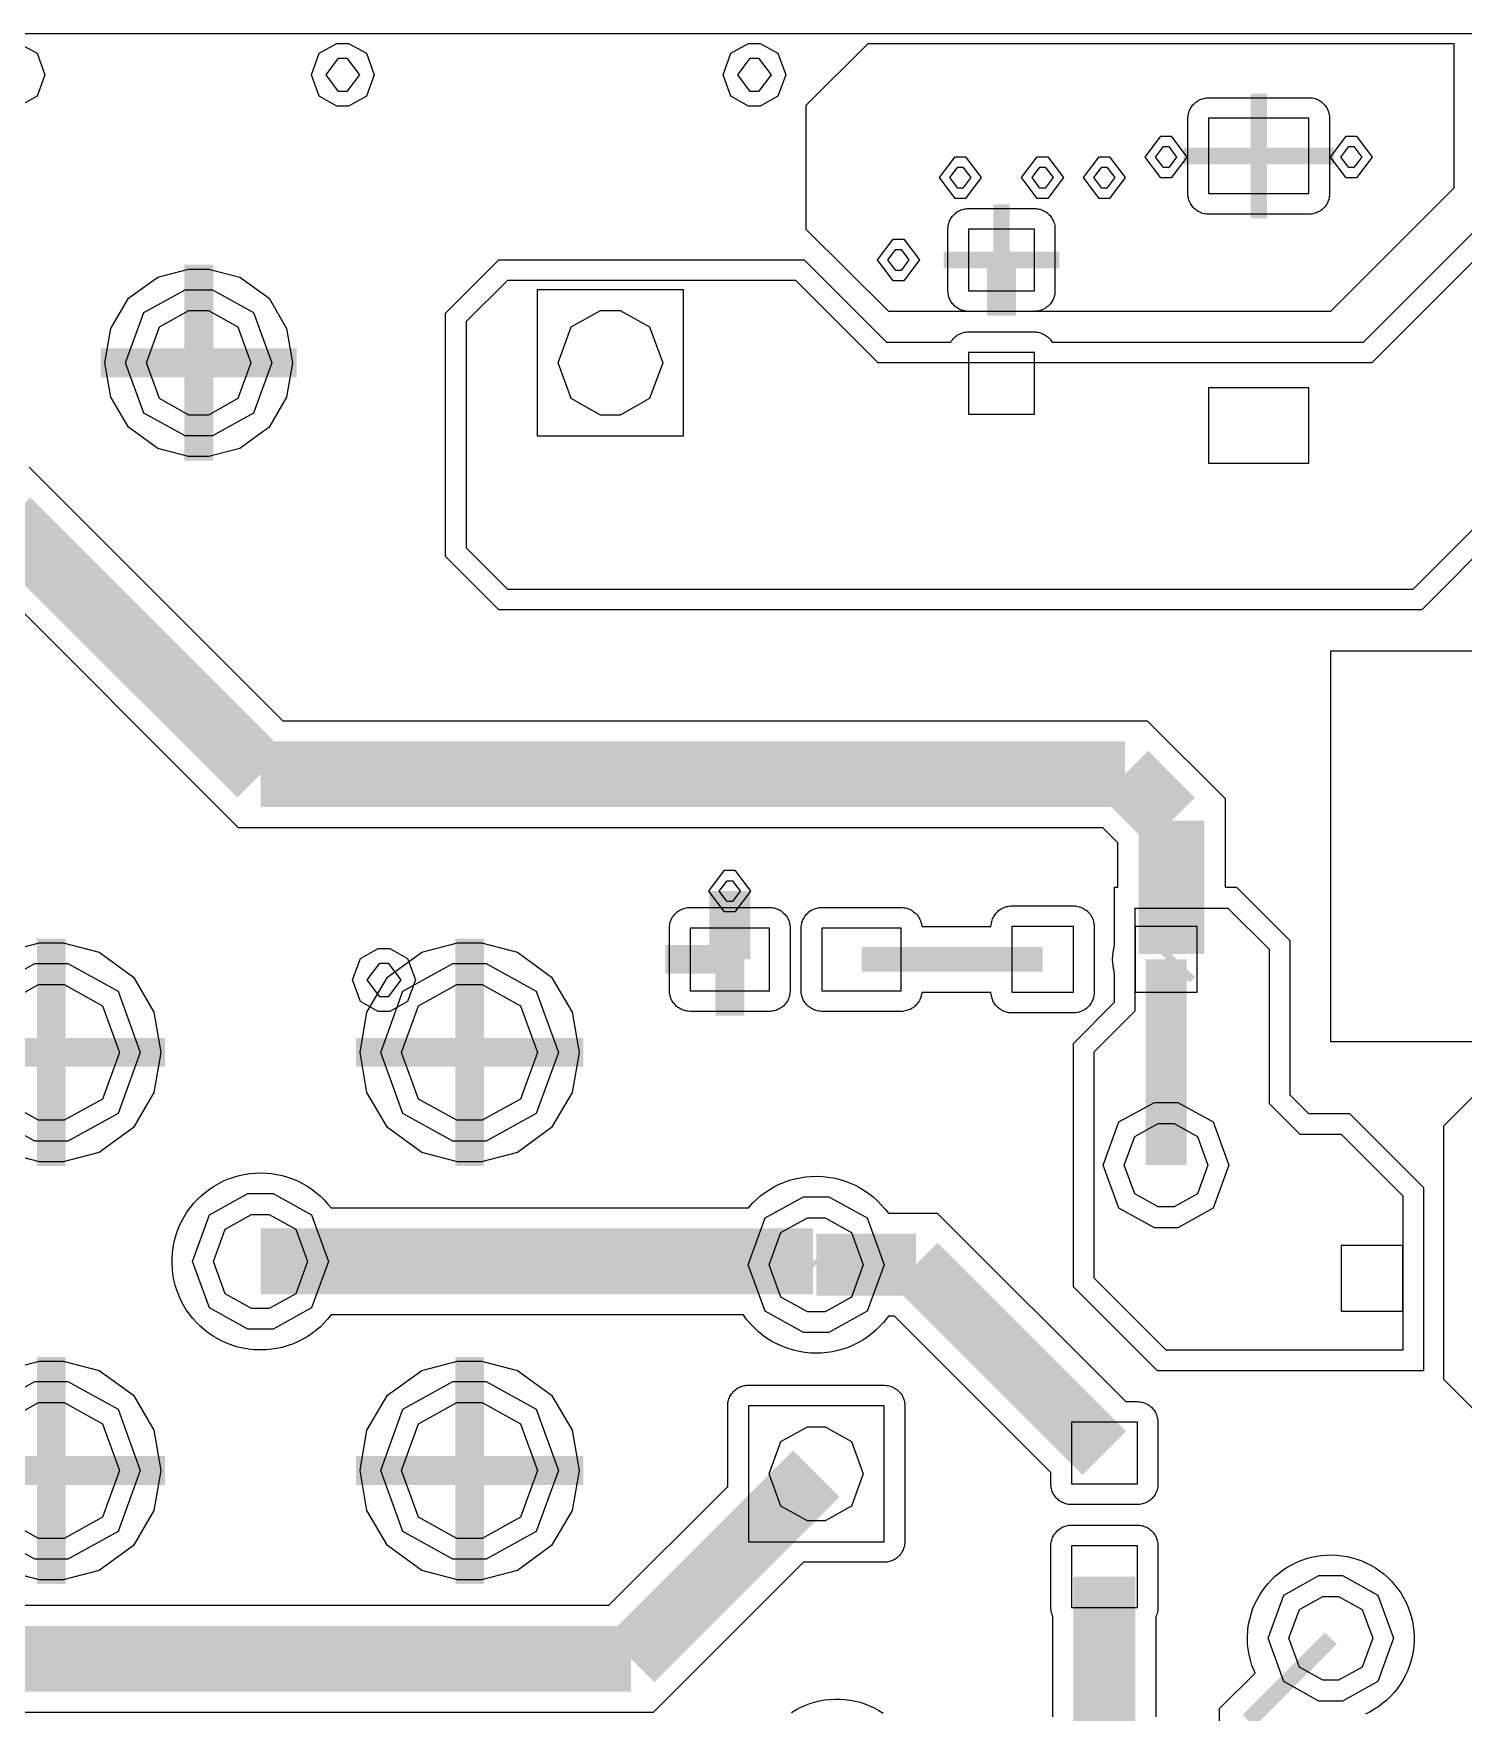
# Model space of a CAD drawing. Extents: x -0.15 to 4.85, y -1.33 to 3.4.
# Drawn here: x 2.214 to 2.898, y 1.894 to 2.697 of the extents above; entities that cross this region are included whole.
import ezdxf

# ---------------------------------------------------------------- set-up
doc = ezdxf.new("R2010")
doc.units = 0
doc.layers.get('0').update_dxf_attribs({"linetype": 'CONTINUOUS'})

msp = doc.modelspace()

# ---------------------------------------------------------------- linework, layer by layer
at = {"color": 0}
for points in [[(1.81903, 2.69688), (4.68501, 2.69688), (4.68501, 0.019677), (0.019705, 0.019677)], [(2.91635, 2.4594), (2.8781, 2.42121), (2.43686, 2.42121), (2.41136, 2.44671), (2.41136, 2.56314), (2.43686, 2.58864), (2.58286, 2.58864), (2.62219, 2.54925), (2.6529, 2.54925), (2.65333, 2.54989), (2.65371, 2.55039), (2.6541, 2.55087), (2.65453, 2.55136), (2.65501, 2.55174), (2.6555, 2.55218), (2.65604, 2.55256), (2.65658, 2.55288), (2.65713, 2.55315), (2.65772, 2.55342), (2.65832, 2.55364), (2.65892, 2.55381), (2.65951, 2.55396), (2.66017, 2.55407), (2.66076, 2.55413), (2.66142, 2.55413), (2.69293, 2.55413), (2.69353, 2.55413), (2.69413, 2.55407), (2.69472, 2.55396), (2.69532, 2.55386), (2.69586, 2.55369), (2.69646, 2.55347), (2.697, 2.55326), (2.69754, 2.55299), (2.69808, 2.55267), (2.69858, 2.55233), (2.69907, 2.55196), (2.6995, 2.55158), (2.69993, 2.55114), (2.70038, 2.55071), (2.70075, 2.55028), (2.70107, 2.54979), (2.7014, 2.54925), (2.85022, 2.54925), (2.9585, 2.65753)], [(2.21219, 2.4894), (2.33346, 2.3681), (2.74681, 2.3681), (2.78408, 2.33087), (2.78408, 2.28844), (2.78951, 2.28844), (2.815, 2.26294), (2.815, 2.18917), (2.82396, 2.18015), (2.84365, 2.18015), (2.87897, 2.14483), (2.87897, 2.05706), (2.75181, 2.05706), (2.71154, 2.09726), (2.71154, 2.21374), (2.73124, 2.23343), (2.73124, 2.24706), (2.73118, 2.24726), (2.73081, 2.249), (2.73053, 2.25064), (2.73038, 2.25232), (2.73032, 2.25394), (2.73038, 2.25574), (2.73053, 2.25736), (2.73081, 2.25899), (2.73118, 2.26056), (2.73124, 2.26083), (2.73124, 2.28844), (2.73286, 2.28844), (2.73286, 2.30967), (2.7256, 2.31693), (2.31224, 2.31693), (2.19099, 2.43819)], [(2.93387, 2.00785), (2.88874, 2.05299), (2.88874, 2.17435), (2.91913, 2.20479)], [(2.14644, 1.94492), (2.48938, 1.94492), (2.54624, 2.00172), (2.54624, 2.04035), (2.54629, 2.04132), (2.54635, 2.04192), (2.54646, 2.04251), (2.54661, 2.04311), (2.54683, 2.04371), (2.54704, 2.04425), (2.54726, 2.04479), (2.5476, 2.04533), (2.54792, 2.04583), (2.54824, 2.04632), (2.54863, 2.04681), (2.54906, 2.04724), (2.54949, 2.04767), (2.54993, 2.04806), (2.55042, 2.04843), (2.5509, 2.04875), (2.55144, 2.04908), (2.55199, 2.04935), (2.55253, 2.04957), (2.55312, 2.04979), (2.55367, 2.04994), (2.55426, 2.05006), (2.55486, 2.05017), (2.55546, 2.05022), (2.55611, 2.05022), (2.62111, 2.05022), (2.62203, 2.05017), (2.62262, 2.05011), (2.62322, 2.05), (2.62382, 2.04985), (2.62442, 2.04962), (2.62496, 2.0494), (2.6255, 2.04919), (2.62604, 2.04886), (2.62653, 2.04854), (2.62707, 2.04821), (2.6275, 2.04783), (2.62794, 2.0474), (2.62837, 2.04697), (2.62875, 2.04653), (2.62914, 2.04604), (2.62946, 2.04556), (2.62979, 2.04501), (2.63006, 2.04447), (2.63028, 2.04393), (2.63049, 2.04333), (2.63065, 2.04279), (2.63076, 2.04219), (2.63088, 2.0416), (2.63093, 2.041), (2.63093, 2.04035), (2.63093, 1.97535), (2.63088, 1.97443), (2.63082, 1.97383), (2.63071, 1.97324), (2.63054, 1.97264), (2.63037, 1.97204), (2.63011, 1.9715), (2.62989, 1.97096), (2.62957, 1.97042), (2.62929, 1.96993), (2.62892, 1.96939), (2.62854, 1.96894), (2.62815, 1.96851), (2.62772, 1.96808), (2.62724, 1.96771), (2.62675, 1.96732), (2.62626, 1.967), (2.62572, 1.96667), (2.62517, 1.9664), (2.62463, 1.96618), (2.62403, 1.96597), (2.62349, 1.96581), (2.62289, 1.96569), (2.62229, 1.96558), (2.62169, 1.96553), (2.62111, 1.96553), (2.58242, 1.96553), (2.51058, 1.89369), (2.12522, 1.89369)], [(2.70178, 1.89158), (2.70178, 1.9396), (2.70161, 1.93997), (2.70135, 1.94063), (2.70113, 1.94128), (2.70097, 1.94193), (2.70086, 1.94258), (2.70081, 1.94324), (2.70081, 1.94389), (2.70081, 1.9734), (2.70081, 1.97437), (2.70092, 1.97497), (2.70101, 1.97557), (2.70118, 1.97617), (2.70135, 1.97676), (2.70156, 1.97731), (2.70183, 1.97785), (2.70211, 1.97839), (2.70243, 1.97888), (2.70281, 1.97936), (2.70319, 1.97986), (2.70357, 1.98029), (2.704, 1.98072), (2.70449, 1.9811), (2.70499, 1.98149), (2.70547, 1.98181), (2.70601, 1.98214), (2.70656, 1.9824), (2.7071, 1.98262), (2.70764, 1.98283), (2.70824, 1.983), (2.70883, 1.98311), (2.70943, 1.98322), (2.71003, 1.98328), (2.71062, 1.98328), (2.74214, 1.98328), (2.74307, 1.98322), (2.74372, 1.98317), (2.74426, 1.98306), (2.74486, 1.98289), (2.74546, 1.98268), (2.746, 1.98246), (2.74654, 1.98224), (2.74708, 1.98192), (2.74762, 1.9816), (2.74811, 1.98126), (2.74854, 1.98089), (2.74899, 1.98044), (2.74942, 1.98001), (2.74979, 1.97958), (2.75017, 1.9791), (2.7505, 1.97861), (2.75082, 1.97807), (2.7511, 1.97753), (2.75132, 1.97697), (2.75153, 1.97639), (2.75169, 1.97583), (2.75181, 1.97524), (2.7519, 1.97465), (2.75196, 1.97406), (2.75196, 1.9734), (2.75196, 1.94389), (2.75196, 1.94318), (2.75186, 1.94253), (2.75175, 1.94188), (2.75158, 1.94122), (2.75142, 1.94057), (2.75115, 1.93997), (2.75099, 1.9396), (2.75099, 1.89158)], [(2.78147, 1.67896), (2.78147, 1.89549), (2.79846, 1.91242), (2.79792, 1.91367), (2.79694, 1.91621), (2.79618, 1.91876), (2.79558, 1.92132), (2.79515, 1.92392), (2.79488, 1.92653), (2.79476, 1.92913), (2.79504, 1.93353), (2.79536, 1.93596), (2.79586, 1.93835), (2.7965, 1.94068), (2.79726, 1.94301), (2.79819, 1.94529), (2.79928, 1.94746), (2.80047, 1.94964), (2.80176, 1.95169), (2.80324, 1.95365), (2.80481, 1.95556), (2.80649, 1.95729), (2.80822, 1.95897), (2.81012, 1.96054), (2.81208, 1.962), (2.81414, 1.96331), (2.81631, 1.9645), (2.81847, 1.96558), (2.82076, 1.96651), (2.82308, 1.96726), (2.82542, 1.96792), (2.82781, 1.9684), (2.83025, 1.96874), (2.83269, 1.96894), (2.83514, 1.969), (2.83757, 1.96889), (2.84001, 1.96862), (2.8424, 1.96825), (2.84479, 1.96765), (2.84712, 1.967), (2.84946, 1.96613), (2.85168, 1.96515), (2.85385, 1.96407), (2.85597, 1.96282), (2.85797, 1.9614), (2.85993, 1.95994), (2.86178, 1.95832), (2.86351, 1.95664), (2.86514, 1.95479), (2.86665, 1.95289), (2.86807, 1.95089), (2.86932, 1.94876), (2.87046, 1.9466), (2.87149, 1.94437), (2.87235, 1.9421), (2.87306, 1.93976), (2.87365, 1.93737), (2.87408, 1.93499), (2.87436, 1.93254), (2.87447, 1.9301), (2.87447, 1.92767), (2.87431, 1.92522), (2.87399, 1.92278), (2.87354, 1.92039), (2.87289, 1.91806), (2.87219, 1.91572), (2.87126, 1.91344), (2.87024, 1.91122), (2.8691, 1.90906), (2.86779, 1.90699), (2.86639, 1.90499), (2.86481, 1.90308), (2.86318, 1.90129), (2.86139, 1.89961), (2.85954, 1.89804), (2.8576, 1.89657), (2.85553, 1.89522), (2.85342, 1.89397), (2.85125, 1.89289)], [(2.57667, 1.89364), (2.57879, 1.89489), (2.58096, 1.89603), (2.58318, 1.89707), (2.58546, 1.89793), (2.58779, 1.89864), (2.59018, 1.89924), (2.59257, 1.89967), (2.59501, 1.89994), (2.59744, 1.90004), (2.59989, 1.90004), (2.60233, 1.89989), (2.60478, 1.89956), (2.60717, 1.89913), (2.60954, 1.89853), (2.61183, 1.89776), (2.61411, 1.89685), (2.61633, 1.89582), (2.6185, 1.89468), (2.62056, 1.89337)]]:
    msp.add_lwpolyline(points, dxfattribs=at)
for points in [[(2.20471, 2.69215), (2.20747, 2.69215), (2.21594, 2.68749), (2.21968, 2.67718), (2.21594, 2.66686), (2.20747, 2.66215), (2.20471, 2.66215), (2.20189, 2.66215), (2.19347, 2.66686), (2.18974, 2.67718), (2.19347, 2.68749), (2.20189, 2.69215), (2.20471, 2.69215)], [(2.36221, 2.69215), (2.36497, 2.69215), (2.37343, 2.68749), (2.37718, 2.67718), (2.37343, 2.66686), (2.36497, 2.66215), (2.36221, 2.66215), (2.35939, 2.66215), (2.35092, 2.66686), (2.34718, 2.67718), (2.35092, 2.68749), (2.35939, 2.69215), (2.36221, 2.69215)], [(2.55904, 2.69215), (2.56181, 2.69215), (2.57026, 2.68749), (2.57401, 2.67718), (2.57026, 2.66686), (2.56181, 2.66215), (2.55904, 2.66215), (2.55622, 2.66215), (2.54781, 2.66686), (2.54407, 2.67718), (2.54781, 2.68749), (2.55622, 2.69215), (2.55904, 2.69215)], [(2.89368, 2.69193), (2.61318, 2.69193), (2.58367, 2.66242), (2.58367, 2.60333), (2.62306, 2.564), (2.83465, 2.564), (2.89368, 2.62303), (2.89368, 2.69193)], [(2.76635, 2.65635), (2.76639, 2.65726), (2.76644, 2.65786), (2.76661, 2.65846), (2.76672, 2.65906), (2.76694, 2.65965), (2.76715, 2.66019), (2.76738, 2.66074), (2.76769, 2.66128), (2.76803, 2.66176), (2.76835, 2.66231), (2.76872, 2.66274), (2.76917, 2.66318), (2.7696, 2.66361), (2.77003, 2.66399), (2.77051, 2.66438), (2.771, 2.66469), (2.77156, 2.66503), (2.7721, 2.66529), (2.77264, 2.66551), (2.77324, 2.66572), (2.77383, 2.66589), (2.77438, 2.666), (2.77497, 2.66611), (2.77563, 2.66617), (2.77621, 2.66617), (2.82418, 2.66617), (2.82515, 2.66611), (2.82575, 2.66606), (2.82635, 2.66594), (2.82694, 2.66578), (2.82754, 2.66563), (2.82808, 2.66535), (2.82862, 2.66513), (2.82917, 2.66481), (2.82965, 2.66453), (2.83014, 2.66415), (2.83062, 2.66378), (2.83107, 2.66339), (2.8315, 2.66296), (2.83188, 2.66247), (2.83226, 2.66199), (2.83258, 2.6615), (2.83292, 2.66096), (2.83313, 2.66042), (2.8334, 2.65986), (2.83356, 2.65926), (2.83378, 2.65872), (2.83389, 2.65812), (2.834, 2.65753), (2.83406, 2.65694), (2.83406, 2.65635), (2.83406, 2.62032), (2.834, 2.61933), (2.83394, 2.61875), (2.83383, 2.61815), (2.83367, 2.61756), (2.83346, 2.61701), (2.83324, 2.61642), (2.83301, 2.61586), (2.83269, 2.61538), (2.83236, 2.61483), (2.83204, 2.61435), (2.83167, 2.61386), (2.83122, 2.61343), (2.83079, 2.61304), (2.83036, 2.61261), (2.82988, 2.61229), (2.82939, 2.6119), (2.82885, 2.61164), (2.82829, 2.61136), (2.82775, 2.61115), (2.82715, 2.61093), (2.82661, 2.61076), (2.82601, 2.61065), (2.82542, 2.61056), (2.82482, 2.6105), (2.82418, 2.61044), (2.77621, 2.61044), (2.77524, 2.6105), (2.77464, 2.61061), (2.77404, 2.61071), (2.77344, 2.61088), (2.77285, 2.61104), (2.77231, 2.61125), (2.77176, 2.61153), (2.77122, 2.61181), (2.77074, 2.61212), (2.77025, 2.6125), (2.76976, 2.61289), (2.76932, 2.61326), (2.76889, 2.61369), (2.76851, 2.61418), (2.76812, 2.61463), (2.76781, 2.61517), (2.76753, 2.61565), (2.76726, 2.61619), (2.76699, 2.61679), (2.76683, 2.61733), (2.76667, 2.61793), (2.7665, 2.61853), (2.76639, 2.61912), (2.76635, 2.61972), (2.76635, 2.62032), (2.76635, 2.65635)], [(2.82418, 2.62032), (2.82418, 2.65635), (2.77621, 2.65635), (2.77621, 2.62032), (2.82418, 2.62032)], [(3.03147, 2.64767), (2.96257, 2.64767), (2.85433, 2.53938), (2.61813, 2.53938), (2.57874, 2.57876), (2.44093, 2.57876), (2.42124, 2.55907), (2.42124, 2.45078), (2.44093, 2.43108), (2.87403, 2.43108), (3.03147, 2.58858), (3.03147, 2.64767)], [(2.75593, 2.64776), (2.75836, 2.64776), (2.76585, 2.63779), (2.75836, 2.62781), (2.75593, 2.62781), (2.75337, 2.62781), (2.74589, 2.63779), (2.75337, 2.64776), (2.75593, 2.64776)], [(2.84447, 2.64776), (2.84696, 2.64776), (2.85444, 2.63779), (2.84696, 2.62781), (2.84447, 2.62781), (2.84197, 2.62781), (2.83449, 2.63779), (2.84197, 2.64776), (2.84447, 2.64776)], [(2.65746, 2.63794), (2.65994, 2.63794), (2.66743, 2.62797), (2.65994, 2.61793), (2.65746, 2.61793), (2.65496, 2.61793), (2.64747, 2.62797), (2.65496, 2.63794), (2.65746, 2.63794)], [(2.69685, 2.63794), (2.69933, 2.63794), (2.70682, 2.62797), (2.69933, 2.61793), (2.69685, 2.61793), (2.69429, 2.61793), (2.68681, 2.62797), (2.69429, 2.63794), (2.69685, 2.63794)], [(2.72636, 2.63794), (2.72885, 2.63794), (2.73633, 2.62797), (2.72885, 2.61793), (2.72636, 2.61793), (2.72386, 2.61793), (2.71637, 2.62797), (2.72386, 2.63794), (2.72636, 2.63794)], [(2.65154, 2.60333), (2.6516, 2.60431), (2.65171, 2.6049), (2.65181, 2.6055), (2.65197, 2.6061), (2.65214, 2.60664), (2.65236, 2.60724), (2.65262, 2.60778), (2.6529, 2.60833), (2.65322, 2.60882), (2.6536, 2.60931), (2.65399, 2.60979), (2.65436, 2.61022), (2.65479, 2.61065), (2.65528, 2.61104), (2.65572, 2.61142), (2.65626, 2.61175), (2.65675, 2.61201), (2.65729, 2.61229), (2.65789, 2.61256), (2.65843, 2.61272), (2.65903, 2.61289), (2.65962, 2.61304), (2.66022, 2.6131), (2.66082, 2.61315), (2.66142, 2.61321), (2.69293, 2.61321), (2.69386, 2.61315), (2.69446, 2.61304), (2.69506, 2.61294), (2.69565, 2.61283), (2.69625, 2.61261), (2.69679, 2.61239), (2.69733, 2.61212), (2.69787, 2.61185), (2.69836, 2.61153), (2.6989, 2.61121), (2.69933, 2.61082), (2.69978, 2.61039), (2.70021, 2.60996), (2.70058, 2.60951), (2.70097, 2.60903), (2.70129, 2.60849), (2.70161, 2.608), (2.70189, 2.60746), (2.70211, 2.60692), (2.70232, 2.60632), (2.70249, 2.60572), (2.7026, 2.60513), (2.70271, 2.60453), (2.70275, 2.60393), (2.70275, 2.60333), (2.70275, 2.57382), (2.70271, 2.57285), (2.70265, 2.57225), (2.70254, 2.57165), (2.70238, 2.57106), (2.70221, 2.57051), (2.70194, 2.56992), (2.70172, 2.56937), (2.7014, 2.56889), (2.70113, 2.56835), (2.70075, 2.56785), (2.70038, 2.56736), (2.69999, 2.56693), (2.69956, 2.5665), (2.69907, 2.56611), (2.69858, 2.56579), (2.69808, 2.56542), (2.69754, 2.56514), (2.697, 2.56488), (2.69646, 2.56465), (2.69586, 2.56443), (2.69532, 2.56428), (2.69472, 2.56411), (2.69413, 2.56406), (2.69353, 2.564), (2.69293, 2.56394), (2.66142, 2.56394), (2.66044, 2.564), (2.65985, 2.56411), (2.65925, 2.56422), (2.65865, 2.56437), (2.65811, 2.56454), (2.65757, 2.56476), (2.65697, 2.56503), (2.65647, 2.56531), (2.65593, 2.56563), (2.65544, 2.56596), (2.65496, 2.56633), (2.65453, 2.56676), (2.65414, 2.56721), (2.65371, 2.56764), (2.65339, 2.56813), (2.653, 2.56867), (2.65274, 2.56915), (2.65246, 2.56969), (2.65225, 2.57029), (2.65203, 2.57083), (2.65186, 2.57143), (2.65176, 2.57203), (2.65165, 2.57263), (2.6516, 2.57322), (2.65154, 2.57382), (2.65154, 2.60333)], [(2.66142, 2.60333), (2.66142, 2.57382), (2.69293, 2.57382), (2.69293, 2.60333), (2.66142, 2.60333)], [(2.62794, 2.59856), (2.63043, 2.59856), (2.63792, 2.58858), (2.63043, 2.5786), (2.62794, 2.5786), (2.62539, 2.5786), (2.6179, 2.58858), (2.62539, 2.59856), (2.62794, 2.59856)], [(2.29331, 2.58424), (2.29819, 2.58424), (2.31289, 2.58039), (2.32689, 2.57024), (2.33529, 2.55586), (2.33813, 2.53938), (2.33529, 2.52293), (2.32689, 2.50856), (2.31289, 2.4984), (2.29819, 2.4945), (2.29331, 2.4945), (2.28836, 2.4945), (2.27367, 2.4984), (2.25967, 2.50856), (2.25126, 2.52293), (2.24843, 2.53938), (2.25126, 2.55586), (2.25967, 2.57024), (2.27367, 2.58039), (2.28836, 2.58424), (2.29331, 2.58424)], [(2.29331, 2.57436), (2.29982, 2.57436), (2.31951, 2.56346), (2.32829, 2.53938), (2.31951, 2.51533), (2.29982, 2.50438), (2.29331, 2.50438), (2.28674, 2.50438), (2.26704, 2.51533), (2.25831, 2.53938), (2.26704, 2.56346), (2.28674, 2.57436), (2.29331, 2.57436)], [(2.52518, 2.57436), (2.45514, 2.57436), (2.45514, 2.50438), (2.52518, 2.50438), (2.52518, 2.57436)], [(2.66142, 2.54431), (2.66142, 2.51474), (2.69293, 2.51474), (2.69293, 2.54431), (2.66142, 2.54431)], [(2.82418, 2.49131), (2.82418, 2.52732), (2.77621, 2.52732), (2.77621, 2.49131), (2.82418, 2.49131)], [(2.83465, 2.40157), (2.99214, 2.40157), (3.00196, 2.39175), (3.00196, 2.29333), (3.01183, 2.28346), (3.20867, 2.28346), (3.20867, 2.20474), (3.09056, 2.20474), (3.09056, 2.25394), (3.02165, 2.25394), (3.01183, 2.24407), (3.01183, 2.21456), (2.83465, 2.21456), (2.83465, 2.40157)], [(2.54726, 2.29664), (2.54971, 2.29664), (2.55719, 2.28665), (2.54971, 2.27663), (2.54726, 2.27663), (2.54472, 2.27663), (2.53722, 2.28665), (2.54472, 2.29664), (2.54726, 2.29664)], [(2.5184, 2.26892), (2.51846, 2.26989), (2.51851, 2.27049), (2.51863, 2.27108), (2.51878, 2.27168), (2.51894, 2.27228), (2.51922, 2.27282), (2.51943, 2.27336), (2.51976, 2.2739), (2.52003, 2.2744), (2.52042, 2.27489), (2.52079, 2.27537), (2.52117, 2.27581), (2.5216, 2.27624), (2.5221, 2.27663), (2.52258, 2.277), (2.52307, 2.27732), (2.52361, 2.2776), (2.52415, 2.27788), (2.52469, 2.27814), (2.52529, 2.27831), (2.52583, 2.27847), (2.52643, 2.27863), (2.52703, 2.27874), (2.52762, 2.27879), (2.52822, 2.27879), (2.56625, 2.27879), (2.56718, 2.27874), (2.56783, 2.27868), (2.56838, 2.27857), (2.56897, 2.27842), (2.56957, 2.27819), (2.57011, 2.27797), (2.57065, 2.27776), (2.57119, 2.27743), (2.57174, 2.27711), (2.57222, 2.27678), (2.57265, 2.2764), (2.57308, 2.27597), (2.57353, 2.27554), (2.5739, 2.2751), (2.57428, 2.27461), (2.57461, 2.27413), (2.57493, 2.27358), (2.57521, 2.27304), (2.57542, 2.2725), (2.57564, 2.2719), (2.57581, 2.27131), (2.57592, 2.27076), (2.57601, 2.27017), (2.57607, 2.26951), (2.57607, 2.26892), (2.57607, 2.23892), (2.57601, 2.23799), (2.57597, 2.23739), (2.57586, 2.23681), (2.57569, 2.23621), (2.57553, 2.23561), (2.57532, 2.23507), (2.57504, 2.23451), (2.57478, 2.23397), (2.57444, 2.23349), (2.57407, 2.23294), (2.57368, 2.23251), (2.57331, 2.23208), (2.57287, 2.23164), (2.57239, 2.23126), (2.5719, 2.23089), (2.5714, 2.23056), (2.57086, 2.23024), (2.57032, 2.22996), (2.56978, 2.22975), (2.56924, 2.22953), (2.56864, 2.22936), (2.56804, 2.22926), (2.56744, 2.22915), (2.56685, 2.2291), (2.56625, 2.2291), (2.52822, 2.2291), (2.52731, 2.22915), (2.52671, 2.22921), (2.52611, 2.22931), (2.52551, 2.22947), (2.52492, 2.22964), (2.52438, 2.2299), (2.52383, 2.23013), (2.52329, 2.23044), (2.52279, 2.23072), (2.52225, 2.2311), (2.52182, 2.23149), (2.52139, 2.23186), (2.52096, 2.23229), (2.52057, 2.23278), (2.52019, 2.23328), (2.51986, 2.23376), (2.51954, 2.23431), (2.51926, 2.23485), (2.51906, 2.23539), (2.51883, 2.23599), (2.51868, 2.23653), (2.51857, 2.23712), (2.51846, 2.23772), (2.5184, 2.23832), (2.5184, 2.23892), (2.5184, 2.26892)], [(2.7116, 2.27956), (2.71257, 2.2795), (2.71317, 2.27939), (2.71376, 2.27928), (2.71436, 2.27917), (2.7149, 2.27896), (2.7155, 2.27874), (2.71604, 2.27847), (2.7166, 2.27819), (2.71708, 2.27788), (2.71757, 2.27754), (2.71806, 2.27717), (2.71849, 2.27674), (2.71892, 2.27629), (2.71931, 2.27586), (2.71968, 2.27537), (2.72001, 2.27483), (2.72028, 2.27435), (2.72056, 2.27381), (2.72082, 2.27321), (2.72099, 2.27267), (2.72115, 2.27207), (2.72131, 2.27147), (2.72136, 2.27088), (2.72142, 2.27028), (2.72147, 2.26968), (2.72147, 2.23821), (2.72142, 2.23724), (2.72136, 2.23664), (2.72121, 2.23604), (2.7211, 2.23544), (2.72088, 2.23485), (2.72065, 2.23431), (2.72039, 2.23376), (2.72011, 2.23322), (2.71979, 2.23274), (2.71947, 2.23224), (2.71908, 2.23175), (2.71865, 2.23132), (2.71822, 2.23089), (2.71778, 2.2305), (2.71729, 2.23013), (2.71681, 2.22981), (2.71626, 2.22947), (2.71572, 2.22926), (2.71518, 2.22899), (2.71458, 2.22882), (2.71399, 2.22861), (2.71344, 2.2285), (2.71279, 2.22839), (2.71219, 2.22833), (2.7116, 2.22833), (2.68208, 2.22833), (2.68132, 2.22839), (2.68068, 2.22844), (2.68008, 2.22856), (2.67949, 2.22871), (2.67889, 2.22888), (2.67829, 2.2291), (2.67775, 2.22936), (2.67721, 2.22964), (2.67667, 2.22996), (2.67617, 2.23035), (2.67568, 2.23072), (2.67519, 2.2311), (2.67476, 2.2316), (2.67437, 2.23203), (2.674, 2.23257), (2.67368, 2.23306), (2.67335, 2.2336), (2.67308, 2.23414), (2.67286, 2.23474), (2.67264, 2.23533), (2.67249, 2.23593), (2.67237, 2.23653), (2.6721, 2.23815), (2.63917, 2.23815), (2.63879, 2.23664), (2.63863, 2.23588), (2.63842, 2.23533), (2.63814, 2.23474), (2.63788, 2.23419), (2.63754, 2.23365), (2.63722, 2.23317), (2.63683, 2.23268), (2.6364, 2.23218), (2.63597, 2.23175), (2.63554, 2.23137), (2.63504, 2.231), (2.6345, 2.23061), (2.63396, 2.23029), (2.63342, 2.23001), (2.63288, 2.22981), (2.63228, 2.22958), (2.63168, 2.22942), (2.63108, 2.22926), (2.63049, 2.22915), (2.62983, 2.2291), (2.62924, 2.2291), (2.59126, 2.2291), (2.59029, 2.22915), (2.58969, 2.22921), (2.5891, 2.22931), (2.5885, 2.22947), (2.5879, 2.22964), (2.58736, 2.2299), (2.58682, 2.23013), (2.58628, 2.23044), (2.58579, 2.23072), (2.58529, 2.2311), (2.58481, 2.23149), (2.58437, 2.23186), (2.58394, 2.23229), (2.58356, 2.23278), (2.58318, 2.23328), (2.58286, 2.23376), (2.58253, 2.23431), (2.58232, 2.23485), (2.58204, 2.23539), (2.58188, 2.23599), (2.58167, 2.23653), (2.58156, 2.23712), (2.58144, 2.23772), (2.58139, 2.23832), (2.58139, 2.23892), (2.58139, 2.26892), (2.58144, 2.26989), (2.5815, 2.27049), (2.58161, 2.27108), (2.58176, 2.27168), (2.58199, 2.27228), (2.58221, 2.27282), (2.58242, 2.27336), (2.58275, 2.2739), (2.58307, 2.2744), (2.5834, 2.27489), (2.58378, 2.27537), (2.58421, 2.27581), (2.58465, 2.27624), (2.58508, 2.27663), (2.58557, 2.277), (2.58606, 2.27732), (2.5866, 2.2776), (2.58714, 2.27788), (2.58768, 2.27814), (2.58828, 2.27831), (2.58882, 2.27847), (2.58942, 2.27863), (2.59001, 2.27874), (2.59061, 2.27879), (2.59126, 2.27879), (2.62924, 2.27879), (2.63, 2.27874), (2.6306, 2.27868), (2.63125, 2.27857), (2.63185, 2.27842), (2.63244, 2.27825), (2.63299, 2.27803), (2.63358, 2.27776), (2.63412, 2.27749), (2.63467, 2.27717), (2.63515, 2.27678), (2.63564, 2.2764), (2.63608, 2.27603), (2.63651, 2.27554), (2.63694, 2.2751), (2.63728, 2.27461), (2.63765, 2.27407), (2.63792, 2.27353), (2.63819, 2.27299), (2.63847, 2.27239), (2.63863, 2.27185), (2.63879, 2.27125), (2.63917, 2.26968), (2.6721, 2.26968), (2.67237, 2.27136), (2.67254, 2.27211), (2.67269, 2.27271), (2.67292, 2.27331), (2.67319, 2.27385), (2.67346, 2.2744), (2.67378, 2.27494), (2.67411, 2.27549), (2.67449, 2.27597), (2.67493, 2.2764), (2.67536, 2.27683), (2.67579, 2.27728), (2.67628, 2.27765), (2.67682, 2.27797), (2.67731, 2.27831), (2.6779, 2.27857), (2.67844, 2.27885), (2.67904, 2.27906), (2.67964, 2.27922), (2.68024, 2.27933), (2.68083, 2.27944), (2.68149, 2.2795), (2.68208, 2.27956), (2.7116, 2.27956)], [(2.74117, 2.27851), (2.78544, 2.27851), (2.80514, 2.25888), (2.80514, 2.18504), (2.81989, 2.17028), (2.83958, 2.17028), (2.8691, 2.14076), (2.8691, 2.06693), (2.75593, 2.06693), (2.72147, 2.10139), (2.72147, 2.20967), (2.74117, 2.22931), (2.74117, 2.27851)], [(2.52822, 2.23892), (2.56625, 2.23892), (2.56625, 2.26892), (2.52822, 2.26892), (2.52822, 2.23892)], [(2.59126, 2.23892), (2.62924, 2.23892), (2.62924, 2.26892), (2.59126, 2.26892), (2.59126, 2.23892)], [(2.7116, 2.26968), (2.68208, 2.26968), (2.68208, 2.23821), (2.7116, 2.23821), (2.7116, 2.26968)], [(2.77068, 2.26968), (2.74117, 2.26968), (2.74117, 2.23821), (2.77068, 2.23821), (2.77068, 2.26968)], [(2.22283, 2.26181), (2.22853, 2.26181), (2.24572, 2.25736), (2.26206, 2.24549), (2.27187, 2.22871), (2.27518, 2.20946), (2.27187, 2.19025), (2.26206, 2.17349), (2.24572, 2.1616), (2.22853, 2.1571), (2.22283, 2.1571), (2.21708, 2.1571), (2.19993, 2.1616), (2.18356, 2.17349), (2.17374, 2.19025), (2.17047, 2.20946), (2.17374, 2.22871), (2.18356, 2.24549), (2.19993, 2.25736), (2.21708, 2.26181), (2.22283, 2.26181)], [(2.3819, 2.2591), (2.38467, 2.2591), (2.39312, 2.25443), (2.39687, 2.24412), (2.39312, 2.23382), (2.38467, 2.2291), (2.3819, 2.2291), (2.37908, 2.2291), (2.37061, 2.23382), (2.36687, 2.24412), (2.37061, 2.25443), (2.37908, 2.2591), (2.3819, 2.2591)], [(2.42281, 2.26181), (2.4285, 2.26181), (2.44571, 2.25736), (2.46203, 2.24549), (2.47185, 2.22871), (2.47517, 2.20946), (2.47185, 2.19025), (2.46203, 2.17349), (2.44571, 2.1616), (2.4285, 2.1571), (2.42281, 2.1571), (2.41706, 2.1571), (2.39992, 2.1616), (2.38353, 2.17349), (2.37371, 2.19025), (2.37046, 2.20946), (2.37371, 2.22871), (2.38353, 2.24549), (2.39992, 2.25736), (2.41706, 2.26181), (2.42281, 2.26181)], [(2.22283, 2.25193), (2.23075, 2.25193), (2.25468, 2.23869), (2.26531, 2.20946), (2.25468, 2.18026), (2.23075, 2.16697), (2.22283, 2.16697), (2.21486, 2.16697), (2.19093, 2.18026), (2.18035, 2.20946), (2.19093, 2.23869), (2.21486, 2.25193), (2.22283, 2.25193)], [(2.42281, 2.25193), (2.43072, 2.25193), (2.45465, 2.23869), (2.46529, 2.20946), (2.45465, 2.18026), (2.43072, 2.16697), (2.42281, 2.16697), (2.41483, 2.16697), (2.3909, 2.18026), (2.38033, 2.20946), (2.3909, 2.23869), (2.41483, 2.25193), (2.42281, 2.25193)], [(2.75593, 2.18553), (2.76151, 2.18553), (2.77839, 2.17619), (2.78587, 2.15553), (2.77839, 2.13492), (2.76151, 2.12553), (2.75593, 2.12553), (2.75028, 2.12553), (2.73336, 2.13492), (2.72586, 2.15553), (2.73336, 2.17619), (2.75028, 2.18553), (2.75593, 2.18553)], [(2.35657, 2.08386), (2.35489, 2.08179), (2.35315, 2.0799), (2.35131, 2.07806), (2.34929, 2.07637), (2.34724, 2.07479), (2.34507, 2.07339), (2.34278, 2.07208), (2.34044, 2.07094), (2.33807, 2.06992), (2.33562, 2.0691), (2.33313, 2.06835), (2.33058, 2.06781), (2.32803, 2.06742), (2.32542, 2.06721), (2.32282, 2.0671), (2.31972, 2.06721), (2.31712, 2.06747), (2.31457, 2.0679), (2.31203, 2.0685), (2.30953, 2.06921), (2.30708, 2.07014), (2.30475, 2.07117), (2.30242, 2.07236), (2.30019, 2.07365), (2.29803, 2.07512), (2.29596, 2.07669), (2.29401, 2.07843), (2.29217, 2.08022), (2.29043, 2.08218), (2.28881, 2.08424), (2.28733, 2.08635), (2.28599, 2.08858), (2.28479, 2.09086), (2.28371, 2.09325), (2.28278, 2.09568), (2.28201, 2.09813), (2.28142, 2.10068), (2.28093, 2.10322), (2.28067, 2.10583), (2.2805, 2.10843), (2.2805, 2.11099), (2.28067, 2.11358), (2.28104, 2.11619), (2.28153, 2.11875), (2.28218, 2.12124), (2.28294, 2.12374), (2.28392, 2.12612), (2.285, 2.12851), (2.28625, 2.13079), (2.28761, 2.13296), (2.28913, 2.13507), (2.29075, 2.13714), (2.29254, 2.13903), (2.29439, 2.14082), (2.2964, 2.1425), (2.29846, 2.14408), (2.30063, 2.14549), (2.30285, 2.14679), (2.30518, 2.14793), (2.30757, 2.14896), (2.31007, 2.14983), (2.31257, 2.15054), (2.31506, 2.15108), (2.31767, 2.15146), (2.32021, 2.15174), (2.32282, 2.15178), (2.32547, 2.15174), (2.32808, 2.15146), (2.33062, 2.15108), (2.33318, 2.15054), (2.33568, 2.14978), (2.33813, 2.1489), (2.3405, 2.14793), (2.34283, 2.14674), (2.34511, 2.14549), (2.34729, 2.14403), (2.34935, 2.14246), (2.35131, 2.14076), (2.35319, 2.13899), (2.35493, 2.13708), (2.35657, 2.13507), (2.55611, 2.13507), (2.55828, 2.13746), (2.56012, 2.13925), (2.56213, 2.14093), (2.56419, 2.1425), (2.56636, 2.14392), (2.56864, 2.14522), (2.57092, 2.14636), (2.57336, 2.14739), (2.57581, 2.14826), (2.57829, 2.14896), (2.58085, 2.1495), (2.5834, 2.14989), (2.586, 2.15015), (2.58861, 2.15021), (2.5916, 2.1501), (2.59419, 2.14983), (2.59685, 2.1494), (2.59946, 2.14881), (2.60201, 2.14804), (2.6045, 2.14711), (2.60694, 2.14603), (2.60928, 2.14483), (2.61156, 2.14343), (2.61378, 2.1419), (2.61585, 2.14028), (2.61785, 2.13849), (2.61969, 2.1366), (2.62143, 2.13458), (2.62306, 2.13247), (2.64644, 2.13247), (2.73656, 2.04236), (2.74214, 2.04236), (2.74307, 2.04231), (2.74372, 2.04219), (2.74426, 2.04208), (2.74486, 2.04192), (2.74546, 2.04176), (2.746, 2.04154), (2.74654, 2.04126), (2.74708, 2.041), (2.74762, 2.04067), (2.74811, 2.04029), (2.74854, 2.03992), (2.74899, 2.03953), (2.74942, 2.0391), (2.74979, 2.03861), (2.75017, 2.03818), (2.7505, 2.03764), (2.75082, 2.03715), (2.7511, 2.0366), (2.75132, 2.036), (2.75153, 2.03546), (2.75169, 2.03486), (2.75181, 2.03426), (2.7519, 2.03368), (2.75196, 2.03308), (2.75196, 2.03249), (2.75196, 2.00297), (2.7519, 2.00199), (2.75186, 2.00139), (2.75175, 2.00079), (2.75158, 2.00019), (2.75142, 1.99965), (2.75121, 1.99906), (2.75093, 1.99851), (2.75067, 1.99797), (2.75033, 1.99749), (2.74996, 1.997), (2.74958, 1.99651), (2.74919, 1.99607), (2.74876, 1.99564), (2.74828, 1.99526), (2.74779, 1.99489), (2.74729, 1.99456), (2.74675, 1.99429), (2.74621, 1.99401), (2.74567, 1.99375), (2.74513, 1.99358), (2.74453, 1.99342), (2.74393, 1.99325), (2.74333, 1.99319), (2.74274, 1.99315), (2.74214, 1.9931), (2.71062, 1.9931), (2.70965, 1.99315), (2.70906, 1.99319), (2.70846, 1.99336), (2.70792, 1.99347), (2.70732, 1.99369), (2.70676, 1.9939), (2.70618, 1.99418), (2.70568, 1.99444), (2.70514, 1.99478), (2.70465, 1.9951), (2.70422, 1.99549), (2.70374, 1.99592), (2.70335, 1.99635), (2.70292, 1.99678), (2.7026, 1.99726), (2.70226, 1.99776), (2.70194, 1.99831), (2.70167, 1.99885), (2.70146, 1.99939), (2.70124, 1.99999), (2.70107, 2.00058), (2.70097, 2.00118), (2.70086, 2.00178), (2.70081, 2.00238), (2.70081, 2.00297), (2.70081, 2.0085), (2.62604, 2.08326), (2.62306, 2.08326), (2.62246, 2.08244), (2.62067, 2.08022), (2.61888, 2.07826), (2.61704, 2.07649), (2.61503, 2.07479), (2.61297, 2.07322), (2.61079, 2.07182), (2.60851, 2.07051), (2.60624, 2.06937), (2.60379, 2.06835), (2.60136, 2.06747), (2.59886, 2.06676), (2.59631, 2.06622), (2.59376, 2.06585), (2.59115, 2.06563), (2.58861, 2.06551), (2.58579, 2.06563), (2.58307, 2.0659), (2.58036, 2.06633), (2.57771, 2.06693), (2.5751, 2.06775), (2.57254, 2.06867), (2.57006, 2.06981), (2.56767, 2.07106), (2.56533, 2.07246), (2.56311, 2.07404), (2.56099, 2.07578), (2.55899, 2.07763), (2.55708, 2.07957), (2.55529, 2.08169), (2.55372, 2.08386), (2.35657, 2.08386)], [(2.32282, 2.14196), (2.32889, 2.14196), (2.34718, 2.13182), (2.35532, 2.10947), (2.34718, 2.08717), (2.32889, 2.07697), (2.32282, 2.07697), (2.31669, 2.07697), (2.29846, 2.08717), (2.29032, 2.10947), (2.29846, 2.13182), (2.31669, 2.14196), (2.32282, 2.14196)], [(2.58861, 2.14039), (2.59468, 2.14039), (2.61292, 2.13025), (2.62106, 2.10789), (2.61292, 2.0856), (2.59468, 2.07539), (2.58861, 2.07539), (2.58247, 2.07539), (2.56419, 2.0856), (2.55606, 2.10789), (2.56419, 2.13025), (2.58247, 2.14039), (2.58861, 2.14039)], [(2.8691, 2.11711), (2.83958, 2.11711), (2.83958, 2.08565), (2.8691, 2.08565), (2.8691, 2.11711)], [(2.22283, 2.06178), (2.22853, 2.06178), (2.24572, 2.05733), (2.26206, 2.04544), (2.27187, 2.02868), (2.27518, 2.00947), (2.27187, 1.99028), (2.26206, 1.9735), (2.24572, 1.96163), (2.22853, 1.95712), (2.22283, 1.95712), (2.21708, 1.95712), (2.19993, 1.96163), (2.18356, 1.9735), (2.17374, 1.99028), (2.17047, 2.00947), (2.17374, 2.02868), (2.18356, 2.04544), (2.19993, 2.05733), (2.21708, 2.06178), (2.22283, 2.06178)], [(2.42281, 2.06178), (2.4285, 2.06178), (2.44571, 2.05733), (2.46203, 2.04544), (2.47185, 2.02868), (2.47517, 2.00947), (2.47185, 1.99028), (2.46203, 1.9735), (2.44571, 1.96163), (2.4285, 1.95712), (2.42281, 1.95712), (2.41706, 1.95712), (2.39992, 1.96163), (2.38353, 1.9735), (2.37371, 1.99028), (2.37046, 2.00947), (2.37371, 2.02868), (2.38353, 2.04544), (2.39992, 2.05733), (2.41706, 2.06178), (2.42281, 2.06178)], [(2.22283, 2.05196), (2.23075, 2.05196), (2.25468, 2.03872), (2.26531, 2.00947), (2.25468, 1.98024), (2.23075, 1.96694), (2.22283, 1.96694), (2.21486, 1.96694), (2.19093, 1.98024), (2.18035, 2.00947), (2.19093, 2.03872), (2.21486, 2.05196), (2.22283, 2.05196)], [(2.42281, 2.05196), (2.43072, 2.05196), (2.45465, 2.03872), (2.46529, 2.00947), (2.45465, 1.98024), (2.43072, 1.96694), (2.42281, 1.96694), (2.41483, 1.96694), (2.3909, 1.98024), (2.38033, 2.00947), (2.3909, 2.03872), (2.41483, 2.05196), (2.42281, 2.05196)], [(2.62111, 1.97535), (2.62111, 2.04035), (2.55611, 2.04035), (2.55611, 1.97535), (2.62111, 1.97535)], [(2.74214, 2.00297), (2.74214, 2.03249), (2.71062, 2.03249), (2.71062, 2.00297), (2.74214, 2.00297)], [(2.74214, 1.94389), (2.74214, 1.9734), (2.71062, 1.9734), (2.71062, 1.94389), (2.74214, 1.94389)], [(2.83465, 1.95913), (2.84024, 1.95913), (2.85711, 1.94979), (2.8646, 1.92913), (2.85711, 1.90851), (2.84024, 1.89913), (2.83465, 1.89913), (2.829, 1.89913), (2.81213, 1.90851), (2.80464, 1.92913), (2.81213, 1.94979), (2.829, 1.95913), (2.83465, 1.95913)]]:
    msp.add_lwpolyline(points, close=True, dxfattribs=at)
at = {"color": 7}
for points in [[(2.36221, 2.68515), (2.36417, 2.68515), (2.37018, 2.67718), (2.36417, 2.66914), (2.36221, 2.66914), (2.36019, 2.66914), (2.35418, 2.67718), (2.36019, 2.68515), (2.36221, 2.68515)], [(2.55904, 2.68515), (2.56099, 2.68515), (2.56701, 2.67718), (2.56099, 2.66914), (2.55904, 2.66914), (2.55703, 2.66914), (2.55107, 2.67718), (2.55703, 2.68515), (2.55904, 2.68515)], [(2.75593, 2.64278), (2.75717, 2.64278), (2.76092, 2.63779), (2.75717, 2.63279), (2.75593, 2.63279), (2.75462, 2.63279), (2.75088, 2.63779), (2.75462, 2.64278), (2.75593, 2.64278)], [(2.84447, 2.64278), (2.84571, 2.64278), (2.84946, 2.63779), (2.84571, 2.63279), (2.84447, 2.63279), (2.84322, 2.63279), (2.83947, 2.63779), (2.84322, 2.64278), (2.84447, 2.64278)], [(2.65746, 2.63296), (2.65871, 2.63296), (2.66244, 2.62797), (2.65871, 2.62297), (2.65746, 2.62297), (2.65621, 2.62297), (2.65246, 2.62797), (2.65621, 2.63296), (2.65746, 2.63296)], [(2.69685, 2.63296), (2.69808, 2.63296), (2.70183, 2.62797), (2.69808, 2.62297), (2.69685, 2.62297), (2.69554, 2.62297), (2.69179, 2.62797), (2.69554, 2.63296), (2.69685, 2.63296)], [(2.72636, 2.63296), (2.7276, 2.63296), (2.73135, 2.62797), (2.7276, 2.62297), (2.72636, 2.62297), (2.72511, 2.62297), (2.72136, 2.62797), (2.72511, 2.63296), (2.72636, 2.63296)], [(2.62794, 2.59357), (2.62919, 2.59357), (2.63293, 2.58858), (2.62919, 2.58358), (2.62794, 2.58358), (2.62664, 2.58358), (2.62289, 2.58858), (2.62664, 2.59357), (2.62794, 2.59357)], [(2.29331, 2.56437), (2.29797, 2.56437), (2.31203, 2.55657), (2.31826, 2.53938), (2.31203, 2.52222), (2.29797, 2.51436), (2.29331, 2.51436), (2.28858, 2.51436), (2.27453, 2.52222), (2.26829, 2.53938), (2.27453, 2.55657), (2.28858, 2.56437), (2.29331, 2.56437)], [(2.49014, 2.56437), (2.49481, 2.56437), (2.50885, 2.55657), (2.51515, 2.53938), (2.50885, 2.52222), (2.49481, 2.51436), (2.49014, 2.51436), (2.48542, 2.51436), (2.47136, 2.52222), (2.46512, 2.53938), (2.47136, 2.55657), (2.48542, 2.56437), (2.49014, 2.56437)], [(2.54726, 2.2916), (2.54846, 2.2916), (2.55221, 2.2866), (2.54846, 2.28161), (2.54726, 2.28161), (2.54596, 2.28161), (2.54222, 2.2866), (2.54596, 2.2916), (2.54726, 2.2916)], [(2.3819, 2.2521), (2.38385, 2.2521), (2.38988, 2.24412), (2.38385, 2.2361), (2.3819, 2.2361), (2.37989, 2.2361), (2.37388, 2.24412), (2.37989, 2.2521), (2.3819, 2.2521)], [(2.22283, 2.24196), (2.2289, 2.24196), (2.24719, 2.23181), (2.25533, 2.20946), (2.24719, 2.18715), (2.2289, 2.17696), (2.22283, 2.17696), (2.21669, 2.17696), (2.19842, 2.18715), (2.19028, 2.20946), (2.19842, 2.23181), (2.21669, 2.24196), (2.22283, 2.24196)], [(2.42281, 2.24196), (2.42889, 2.24196), (2.44717, 2.23181), (2.45531, 2.20946), (2.44717, 2.18715), (2.42889, 2.17696), (2.42281, 2.17696), (2.41668, 2.17696), (2.39844, 2.18715), (2.39031, 2.20946), (2.39844, 2.23181), (2.41668, 2.24196), (2.42281, 2.24196)], [(2.75593, 2.17549), (2.75967, 2.17549), (2.7709, 2.16925), (2.77589, 2.15553), (2.7709, 2.14181), (2.75967, 2.13551), (2.75593, 2.13551), (2.75213, 2.13551), (2.7409, 2.14181), (2.7359, 2.15553), (2.7409, 2.16925), (2.75213, 2.17549), (2.75593, 2.17549)], [(2.32282, 2.13193), (2.327, 2.13193), (2.33969, 2.12493), (2.34528, 2.10947), (2.33969, 2.094), (2.327, 2.08694), (2.32282, 2.08694), (2.31858, 2.08694), (2.30589, 2.094), (2.30031, 2.10947), (2.30589, 2.12493), (2.31858, 2.13193), (2.32282, 2.13193)], [(2.58861, 2.13035), (2.59278, 2.13035), (2.60549, 2.12336), (2.61107, 2.10789), (2.60549, 2.09243), (2.59278, 2.08538), (2.58861, 2.08538), (2.58437, 2.08538), (2.57168, 2.09243), (2.5661, 2.10789), (2.57168, 2.12336), (2.58437, 2.13035), (2.58861, 2.13035)], [(2.22283, 2.04197), (2.2289, 2.04197), (2.24719, 2.03183), (2.25533, 2.00947), (2.24719, 1.98712), (2.2289, 1.97693), (2.22283, 1.97693), (2.21669, 1.97693), (2.19842, 1.98712), (2.19028, 2.00947), (2.19842, 2.03183), (2.21669, 2.04197), (2.22283, 2.04197)], [(2.42281, 2.04197), (2.42889, 2.04197), (2.44717, 2.03183), (2.45531, 2.00947), (2.44717, 1.98712), (2.42889, 1.97693), (2.42281, 1.97693), (2.41668, 1.97693), (2.39844, 1.98712), (2.39031, 2.00947), (2.39844, 2.03183), (2.41668, 2.04197), (2.42281, 2.04197)], [(2.58861, 2.03036), (2.59278, 2.03036), (2.60549, 2.02336), (2.61107, 2.0079), (2.60549, 1.99244), (2.59278, 1.98539), (2.58861, 1.98539), (2.58437, 1.98539), (2.57168, 1.99244), (2.5661, 2.0079), (2.57168, 2.02336), (2.58437, 2.03036), (2.58861, 2.03036)], [(2.83465, 1.94915), (2.83839, 1.94915), (2.84963, 1.9429), (2.85467, 1.92913), (2.84963, 1.9154), (2.83839, 1.90911), (2.83465, 1.90911), (2.83085, 1.90911), (2.81961, 1.9154), (2.81463, 1.92913), (2.81961, 1.9429), (2.83085, 1.94915), (2.83465, 1.94915)]]:
    msp.add_lwpolyline(points, close=True, dxfattribs=at)
at = {"color": 0}
for points, const_width in [([(2.76433, 2.63833), (2.80019, 2.63833), (2.80019, 2.66817)], 0.007874), ([(2.80019, 2.63833), (2.83606, 2.63833)], 0.007874), ([(2.80019, 2.60843), (2.80019, 2.63833)], 0.007874), ([(2.64953, 2.58858), (2.67715, 2.58858), (2.67715, 2.61522)], 0.007874), ([(2.67715, 2.56194), (2.67715, 2.58858)], 0.013779), ([(2.29331, 2.4925), (2.29331, 2.53938), (2.29331, 2.58625)], 0.013779), ([(2.67715, 2.58858), (2.70476, 2.58858)], 0.007874), ([(2.24643, 2.53938), (2.29331, 2.53938), (2.34018, 2.53938)], 0.013779), ([(2.20156, 2.46379), (2.04726, 2.46379)], 0.031496), ([(2.32282, 2.34254), (2.20156, 2.46379)], 0.031496), ([(2.73624, 2.34254), (2.32282, 2.34254)], 0.031496), ([(2.75847, 2.32024), (2.73624, 2.34254)], 0.031496), ([(2.75847, 2.25654), (2.75847, 2.32024)], 0.031496), ([(2.54726, 2.25394), (2.54726, 2.2866)], 0.019685), ([(2.22283, 2.1551), (2.22283, 2.20946), (2.22283, 2.26382)], 0.013779), ([(2.42281, 2.1551), (2.42281, 2.20946), (2.42281, 2.26382)], 0.013779), ([(2.75847, 2.25654), (2.75593, 2.25394)], 0.031496), ([(2.51639, 2.25394), (2.54726, 2.25394)], 0.013779), ([(2.54726, 2.22708), (2.54726, 2.25394)], 0.013779), ([(2.69685, 2.25394), (2.61025, 2.25394)], 0.011811), ([(2.75593, 2.25394), (2.75593, 2.15553)], 0.019685), ([(2.16847, 2.20946), (2.22283, 2.20946), (2.27719, 2.20946)], 0.013779), ([(2.3685, 2.20946), (2.42281, 2.20946), (2.47717, 2.20946)], 0.013779), ([(2.32282, 2.10947), (2.58703, 2.10947)], 0.031496), ([(2.58703, 2.10947), (2.58861, 2.10789)], 0.031496), ([(2.58861, 2.10789), (2.63624, 2.10789)], 0.029528), ([(2.63624, 2.10789), (2.72636, 2.01772)], 0.029528), ([(2.22283, 1.95511), (2.22283, 2.00942), (2.22283, 2.06378)], 0.013779), ([(2.42281, 1.95511), (2.42281, 2.00942), (2.42281, 2.06378)], 0.013779), ([(2.16847, 2.00942), (2.22283, 2.00942), (2.27719, 2.00942)], 0.013779), ([(2.3685, 2.00942), (2.42281, 2.00942), (2.47717, 2.00942)], 0.013779), ([(2.58861, 2.00785), (2.50001, 1.91931)], 0.031496), ([(2.72636, 1.95864), (2.72636, 1.86022)], 0.029528), ([(2.50001, 1.91931), (2.13581, 1.91931)], 0.031496), ([(2.83465, 1.92913), (2.79526, 1.88974)], 0.007874)]:
    msp.add_lwpolyline(points, dxfattribs=dict(at, const_width=const_width))

doc.saveas('drawing.dxf')
